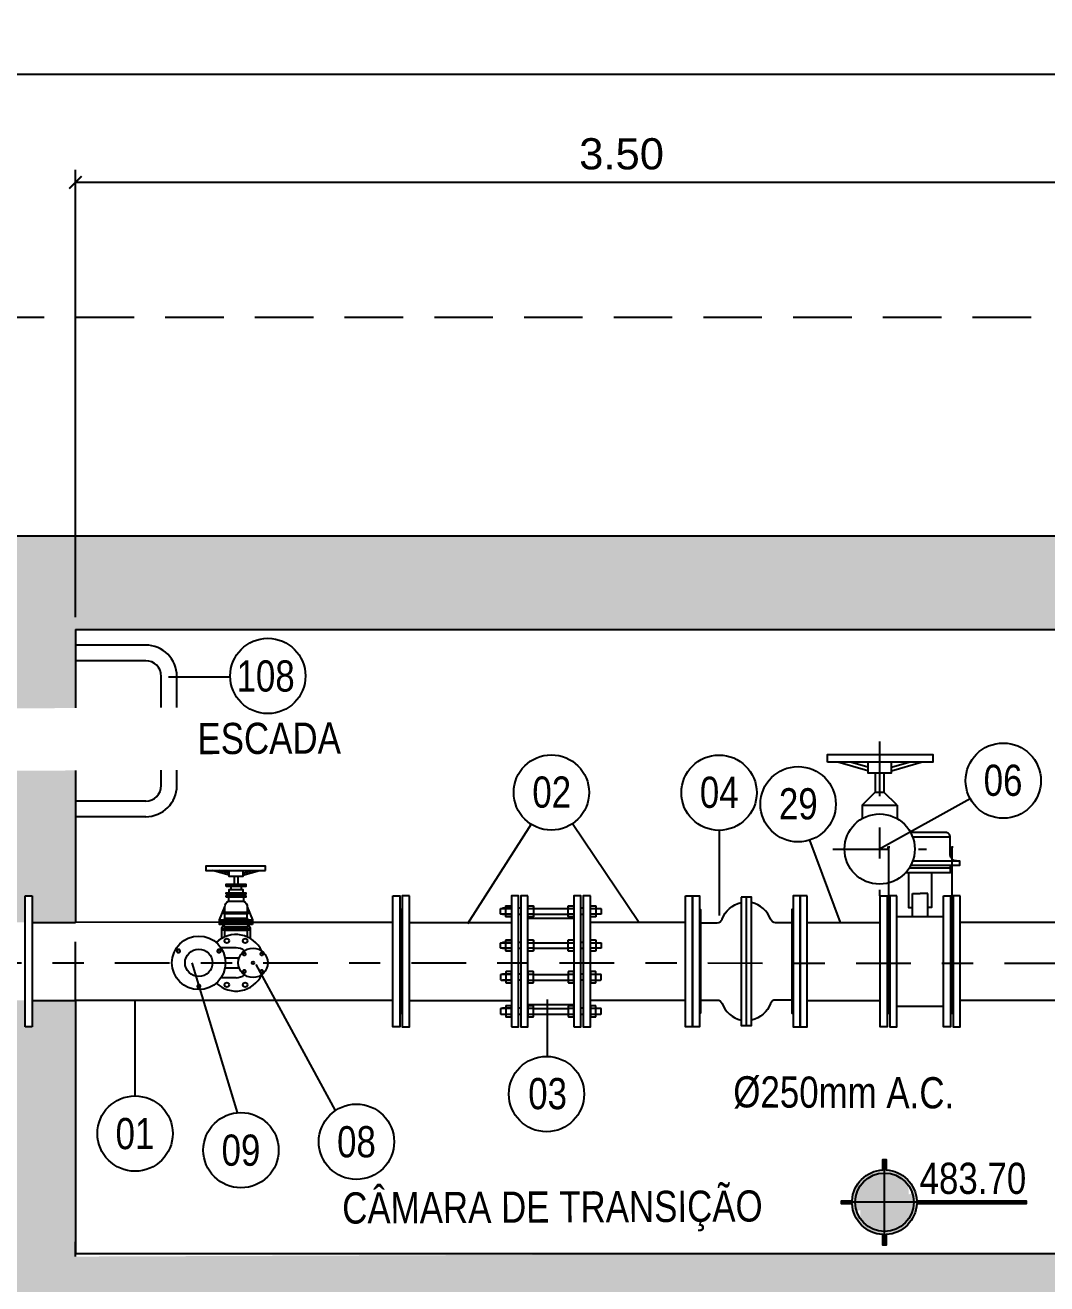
# Model space of a CAD drawing. Header units: feet. Extents: x 0 to 285115, y 0 to 9111421.
# Drawn here: x 285102.406 to 285105.68, y 9111372.532 to 9111376.567 of the extents above; entities that cross this region are included whole.
import ezdxf
from ezdxf.enums import TextEntityAlignment as Align

# ---------------------------------------------------------------- set-up
doc = ezdxf.new("R2010")
doc.units = ezdxf.units.FT
doc.header["$MEASUREMENT"] = 0
doc.linetypes.add('DASHDOT', pattern=[1, 0.5, -0.25, 0, -0.25])
doc.linetypes.add('HIDDEN', pattern=[0.375, 0.25, -0.125])
doc.layers.get('0').update_dxf_attribs({"linetype": 'CONTINUOUS'})
doc.layers.get('DEFPOINTS').update_dxf_attribs({"linetype": 'CONTINUOUS'})
for name, color, linetype in [('01', 1, 'CONTINUOUS'), ('01PROJ', 1, 'HIDDEN'), ('A-NIVEIS', 1, 'CONTINUOUS'), ('A-TEXTO', 2, 'CONTINUOUS'), ('EIXO', 1, 'DASHDOT'), ('FLANGES', 7, 'CONTINUOUS'), ('H-SA-CONTORNO', 2, 'CONTINUOUS'), ('H-SA-DIM', 1, 'CONTINUOUS'), ('H-SA-ESTRUTURA (CORTE)', 5, 'CONTINUOUS'), ('H-SA-HTC CONCRETO', 253, 'CONTINUOUS'), ('H-SA-TEXTO', 2, 'CONTINUOUS'), ('INDIC', 2, 'CONTINUOUS'), ('Top View-Ferro Fundido - JGS - K7(Esgoto)', 7, 'CONTINUOUS')]:
    doc.layers.add(name, color=color, linetype=linetype)
doc.styles.add('EGC_Arial_2.0mm', font='arial.ttf', dxfattribs={"width": 0.8, "height": 2})
doc.styles.get("Standard").update_dxf_attribs({"font": 'arial.ttf'})
doc.dimstyles.new('Copy of EGC_2.0mm', dxfattribs={"dimtxt": 0.1, "dimasz": 0.04, "dimexe": 0.04, "dimexo": 0.04, "dimgap": 0.04, "dimtad": 1, "dimzin": 1, "dimdsep": 46, "dimtxsty": 'Standard', "dimblk": 'ARCHTICK', "dimcen": 0, "dimclrd": 1, "dimclre": 1, "dimclrt": 2, "dimazin": 0, "dimtfac": 1, "dimtix": 1, "dimtmove": 1, "dimatfit": 3, "dimldrblk": 'NONE', "dimfxl": 0.002, "dimtolj": 1, "dimtzin": 0, "dimlwd": -1, "dimarcsym": 0})

# ---------------------------------------------------------------- blocks, each defined once
blk = doc.blocks.new('*U1227')
at = {"true_color": 0xffffff}
h = blk.add_hatch(color=7, dxfattribs=at)
h.dxf.hatch_style = 1
edge = h.paths.add_edge_path()
edge.add_arc((0, 0), 2.075, 92.76231, 177.23769, ccw=False)
edge.add_line((-0.1, 2.073), (-0.1, 2.75))
edge.add_line((-0.1, 2.75), (0.1, 2.75))
edge.add_line((0.1, 2.75), (0.1, 2.073))
edge.add_arc((0, 0), 2.075, 2.76231, 87.23769, ccw=False)
edge.add_line((2.073, 0.1), (9.088, 0.1))
edge.add_line((9.088, 0.1), (9.088, -0.1))
edge.add_line((9.088, -0.1), (2.073, -0.1))
edge.add_arc((0, 0), 2.075, 272.76231, 357.23769, ccw=False)
edge.add_line((0.1, -2.073), (0.1, -2.75))
edge.add_line((0.1, -2.75), (-0.1, -2.75))
edge.add_line((-0.1, -2.75), (-0.1, -2.073))
edge.add_arc((0, 0), 2.075, 182.76231, 267.23769, ccw=False)
edge.add_line((-2.073, -0.1), (-2.75, -0.1))
edge.add_line((-2.75, -0.1), (-2.75, 0.1))
edge.add_line((-2.75, 0.1), (-2.073, 0.1))
for p, q in [((0, -2.75), (0, 2.75)), ((9.088, 0), (-2.75, 0))]:
    blk.add_line(p, q)
at = {"color": 7, "true_color": 0xffffff}
blk.add_lwpolyline([(-2.073, 0.1, -0.386246), (-0.1, 2.073), (-0.1, 2.75), (0.1, 2.75), (0.1, 2.073, -0.386246), (2.073, 0.1), (9.088, 0.1), (9.088, -0.1), (2.073, -0.1, -0.386246), (0.1, -2.073), (0.1, -2.75), (-0.1, -2.75), (-0.1, -2.073, -0.386246), (-2.073, -0.1), (-2.75, -0.1), (-2.75, 0.1)], format="xyb", close=True, dxfattribs=at)
blk.add_circle((0, 0), 1.875)
for points in [[(0, 1.875), (0, 0), (0.583, 1.782), (0.595, 0)], [(0.583, 1.782), (0.595, 0), (1.097, 1.521), (1.096, 0)], [(1.533, 1.079), (1.571, 0), (1.786, 0.571), (0, 0)], [(1.097, 1.521), (1.096, 0), (1.533, 1.079), (1.571, 0)], [(-1.786, -0.571), (0, 0), (-1.796, -0.539), (-1.875, 0)], [(-1.533, -1.079), (-1.571, 0), (-1.786, -0.571), (0, 0)], [(-1.097, -1.521), (-1.096, 0), (-1.533, -1.079), (-1.571, 0)], [(-0.583, -1.782), (-0.595, 0), (-1.097, -1.521), (-1.096, 0)], [(0, -1.875), (0, 0), (-0.583, -1.782), (-0.595, 0)], [(1.786, 0.571), (0, 0), (1.796, 0.539), (1.875, 0)]]:
    blk.add_solid(points)
at = {"layer": 'A-TEXTO', "color": 2, "style": 'EGC_Arial_2.0mm', "width": 0.8}
blk.add_attdef('000.00', text='', height=2, dxfattribs=at).set_placement((9.088, 0.534), align=Align.RIGHT)
blk = doc.blocks.new('_ArchTick')
at = {"color": 0, "linetype": 'ByBlock', "const_width": 0.15}
blk.add_lwpolyline([(-0.5, -0.5), (0.5, 0.5)], dxfattribs=at)
blk = doc.blocks.new('*D1217')
at = {"layer": 'DEFPOINTS', "color": 0, "transparency": 16777216}
for p in [(285102.5676, 9111376.0626), (285102.5676, 9111374.6292), (285106.0676, 9111374.6292)]:
    blk.add_point(p, dxfattribs=at)
at = {"layer": 'H-SA-DIM', "color": 1, "lineweight": -2, "transparency": 16777216}
for p, q in [((285102.5676, 9111374.6692), (285102.5676, 9111376.1026)), ((285106.0676, 9111374.6692), (285106.0676, 9111376.1026))]:
    blk.add_line(p, q, dxfattribs=at)
at = {"layer": 'H-SA-DIM', "color": 1, "transparency": 16777216}
blk.add_line((285106.0676, 9111376.0626), (285102.5676, 9111376.0626), dxfattribs=at)
at = {"layer": 'H-SA-DIM', "color": 1, "transparency": 16777216, "xscale": 0.04, "yscale": 0.04, "zscale": 0.04, "rotation": 180}
blk.add_blockref('_ArchTick', (285102.5676, 9111376.0626), dxfattribs=at)
at = {"layer": 'H-SA-DIM', "color": 1, "transparency": 16777216, "xscale": 0.04, "yscale": 0.04, "zscale": 0.04}
blk.add_blockref('_ArchTick', (285106.0676, 9111376.0626), dxfattribs=at)
at = {"layer": 'H-SA-DIM', "color": 2, "transparency": 16777216, "insert": (285104.3176, 9111376.1537), "char_height": 0.1, "attachment_point": 5}
blk.add_mtext('\\A1;3.50', dxfattribs=at)
blk = doc.blocks.new('_None')
blk = doc.blocks.new('*D1230')
at = {"layer": 'DEFPOINTS', "color": 0, "transparency": 16777216}
for p in [(285106.0676, 9111376.41), (285106.0676, 9111374.6292), (285094.7676, 9111374.2292)]:
    blk.add_point(p, dxfattribs=at)
at = {"layer": 'H-SA-DIM', "color": 1, "lineweight": -2, "transparency": 16777216}
for p, q in [((285094.7676, 9111374.2692), (285094.7676, 9111376.45)), ((285106.0676, 9111374.6692), (285106.0676, 9111376.45))]:
    blk.add_line(p, q, dxfattribs=at)
at = {"layer": 'H-SA-DIM', "color": 1, "transparency": 16777216}
blk.add_line((285094.7676, 9111376.41), (285106.0676, 9111376.41), dxfattribs=at)
at = {"layer": 'H-SA-DIM', "color": 1, "transparency": 16777216, "xscale": 0.04, "yscale": 0.04, "zscale": 0.04, "rotation": 180}
blk.add_blockref('_ArchTick', (285094.7676, 9111376.41), dxfattribs=at)
at = {"layer": 'H-SA-DIM', "color": 1, "transparency": 16777216, "xscale": 0.04, "yscale": 0.04, "zscale": 0.04}
blk.add_blockref('_ArchTick', (285106.0676, 9111376.41), dxfattribs=at)
at = {"layer": 'H-SA-DIM', "color": 2, "transparency": 16777216, "insert": (285100.4176, 9111376.5011), "char_height": 0.1, "attachment_point": 5}
blk.add_mtext('\\A1;11.30', dxfattribs=at)

msp = doc.modelspace()

# ---------------------------------------------------------------- hatches: boundary and pattern name
at = {"layer": 'H-SA-HTC CONCRETO'}
h = msp.add_hatch(color=256, dxfattribs=at)
h.dxf.hatch_style = 1
h.paths.add_polyline_path([(285102.5676, 9111374.6292), (285106.0676, 9111374.6292), (285106.0676, 9111373.6905), (285106.2064, 9111373.6905), (285106.2064, 9111373.7757), (285106.2289, 9111373.7757), (285106.2289, 9111373.6905), (285106.3676, 9111373.6905), (285106.3676, 9111374.9292), (285089.5451, 9111374.9292), (285086.5037, 9111375.3838), (285086.5037, 9111374.9794), (285089.5154, 9111374.5292), (285091.8451, 9111374.5292), (285094.2576, 9111374.5292), (285094.5576, 9111374.2292), (285096.2576, 9111374.2292), (285096.2576, 9111374.3792), (285096.4576, 9111374.3792), (285096.4578, 9111374.2292), (285096.5678, 9111374.2292), (285096.5676, 9111374.3792), (285096.7676, 9111374.3792), (285096.7676, 9111374.1792), (285098.0676, 9111374.1792), (285098.4176, 9111374.5292), (285102.1676, 9111374.5292), (285102.2676, 9111374.4292), (285102.2676, 9111373.6905), (285102.4064, 9111373.6905), (285102.4064, 9111373.7757), (285102.4289, 9111373.7757), (285102.4289, 9111373.6905), (285102.5676, 9111373.6905)])
h.paths.add_polyline_path([(285102.5676, 9111370.7782), (285102.4289, 9111370.7782), (285102.4289, 9111370.6932), (285102.4064, 9111370.6932), (285102.4064, 9111370.7782), (285102.2676, 9111370.7782), (285102.2676, 9111370.2292), (285102.1676, 9111370.1292), (285098.3176, 9111370.1292), (285098.0676, 9111370.3792), (285096.7676, 9111370.3792), (285096.7676, 9111370.1792), (285096.5676, 9111370.1792), (285096.5676, 9111370.3292), (285096.4576, 9111370.3292), (285096.4576, 9111370.1792), (285096.2576, 9111370.1792), (285096.2576, 9111370.3292), (285094.5576, 9111370.3292), (285094.3576, 9111370.1292), (285089.5678, 9111370.1292), (285086.4946, 9111369.6786), (285086.5096, 9111369.2765), (285089.5828, 9111369.7271), (285102.2676, 9111369.7292), (285106.3676, 9111369.7292), (285106.3676, 9111370.7782), (285106.2289, 9111370.7782), (285106.2289, 9111370.6932), (285106.2064, 9111370.6932), (285106.2064, 9111370.7782), (285106.0676, 9111370.7782), (285106.0676, 9111370.0292), (285102.5676, 9111370.0292)])
h.paths.add_polyline_path([(285110.9676, 9111375.4343), (285108.3676, 9111375.4337), (285108.3676, 9111373.7155), (285108.6676, 9111373.7155), (285108.6676, 9111375.139), (285110.6676, 9111375.139), (285110.6676, 9111373.7155), (285110.9676, 9111373.7157)])
h = msp.add_hatch(color=256, dxfattribs=at)
h.dxf.hatch_style = 1
edge = h.paths.add_edge_path()
edge.add_line((285106.3676, 9111373.4405), (285106.2289, 9111373.4405))
edge.add_line((285106.2289, 9111373.4405), (285106.2289, 9111373.3555))
edge.add_line((285106.2289, 9111373.3555), (285106.2064, 9111373.3555))
edge.add_line((285106.2064, 9111373.3555), (285106.2064, 9111373.4405))
edge.add_line((285106.2064, 9111373.4405), (285106.0676, 9111373.4405))
edge.add_line((285106.0676, 9111373.4405), (285106.0676, 9111372.6292))
edge.add_line((285106.0676, 9111372.6292), (285105.2176, 9111372.6292))
edge.add_line((285105.2176, 9111372.6292), (285102.5676, 9111372.619))
edge.add_line((285102.5676, 9111372.619), (285102.5676, 9111373.4405))
edge.add_line((285102.5676, 9111373.4405), (285102.4289, 9111373.4405))
edge.add_line((285102.4289, 9111373.4405), (285102.4289, 9111373.3555))
edge.add_line((285102.4289, 9111373.3555), (285102.4064, 9111373.3555))
edge.add_line((285102.4064, 9111373.3555), (285102.4064, 9111373.4405))
edge.add_line((285102.4064, 9111373.4405), (285102.2676, 9111373.4405))
edge.add_line((285102.2676, 9111373.4405), (285102.2676, 9111372.7292))
edge.add_line((285102.2676, 9111372.7292), (285102.1676, 9111372.6292))
edge.add_line((285102.1676, 9111372.6292), (285098.4176, 9111372.6292))
edge.add_line((285098.4176, 9111372.6292), (285098.0676, 9111372.9792))
edge.add_line((285098.0676, 9111372.9792), (285096.7676, 9111372.9792))
edge.add_line((285096.7676, 9111372.9792), (285096.7676, 9111372.7792))
edge.add_line((285096.7676, 9111372.7792), (285096.5676, 9111372.7792))
edge.add_line((285096.5676, 9111372.7792), (285096.5676, 9111372.9292))
edge.add_line((285096.5676, 9111372.9292), (285096.4576, 9111372.9292))
edge.add_line((285096.4576, 9111372.9292), (285096.4576, 9111372.7792))
edge.add_line((285096.4576, 9111372.7792), (285096.2576, 9111372.7792))
edge.add_line((285096.2576, 9111372.7792), (285096.2576, 9111372.9292))
edge.add_line((285096.2576, 9111372.9292), (285094.9176, 9111372.9292))
edge.add_arc((285094.9176, 9111372.7792), 0.15, 90, 180)
edge.add_line((285094.7676, 9111372.7792), (285094.7676, 9111372.2792))
edge.add_arc((285094.9176, 9111372.2792), 0.15, 180, 270)
edge.add_line((285094.9176, 9111372.1292), (285096.2576, 9111372.1292))
edge.add_line((285096.2576, 9111372.1292), (285096.2576, 9111372.2792))
edge.add_line((285096.2576, 9111372.2792), (285096.4576, 9111372.2792))
edge.add_line((285096.4576, 9111372.2792), (285096.4576, 9111372.1292))
edge.add_line((285096.4576, 9111372.1292), (285096.5676, 9111372.1292))
edge.add_line((285096.5676, 9111372.1292), (285096.5676, 9111372.2792))
edge.add_line((285096.5676, 9111372.2792), (285096.7676, 9111372.2792))
edge.add_line((285096.7676, 9111372.2792), (285096.7676, 9111372.0792))
edge.add_line((285096.7676, 9111372.0792), (285098.0676, 9111372.0792))
edge.add_line((285098.0676, 9111372.0792), (285098.3176, 9111372.3292))
edge.add_line((285098.3176, 9111372.3292), (285102.1676, 9111372.3292))
edge.add_line((285102.1676, 9111372.3292), (285102.2676, 9111372.2292))
edge.add_line((285102.2676, 9111372.2292), (285102.2676, 9111371.3782))
edge.add_line((285102.2676, 9111371.3782), (285102.4064, 9111371.3782))
edge.add_line((285102.4064, 9111371.3782), (285102.4064, 9111371.4632))
edge.add_line((285102.4064, 9111371.4632), (285102.4289, 9111371.4632))
edge.add_line((285102.4289, 9111371.4632), (285102.4289, 9111371.3782))
edge.add_line((285102.4289, 9111371.3782), (285102.5676, 9111371.3782))
edge.add_line((285102.5676, 9111371.3782), (285102.5676, 9111371.9242))
edge.add_line((285102.5676, 9111371.9242), (285102.5676, 9111372.3292))
edge.add_line((285102.5676, 9111372.3292), (285105.2176, 9111372.3292))
edge.add_line((285105.2176, 9111372.3292), (285106.0676, 9111372.3292))
edge.add_line((285106.0676, 9111372.3292), (285106.0676, 9111371.9242))
edge.add_line((285106.0676, 9111371.9242), (285106.0676, 9111371.3782))
edge.add_line((285106.0676, 9111371.3782), (285106.2064, 9111371.3782))
edge.add_line((285106.2064, 9111371.3782), (285106.2064, 9111371.4632))
edge.add_line((285106.2064, 9111371.4632), (285106.2289, 9111371.4632))
edge.add_line((285106.2289, 9111371.4632), (285106.2289, 9111371.3782))
edge.add_line((285106.2289, 9111371.3782), (285106.3676, 9111371.3782))
edge.add_line((285106.3676, 9111371.3782), (285106.3676, 9111373.4405))

# ---------------------------------------------------------------- linework, layer by layer
at = {"layer": '01', "color": 1}
for p, q in [((285105.1065, 9111374.1764), (285105.0109, 9111374.2045)), ((285105.1065, 9111374.1881), (285105.0508, 9111374.2045)), ((285105.1824, 9111374.1764), (285105.278, 9111374.2045)), ((285105.1824, 9111374.1881), (285105.2381, 9111374.2045)), ((285105.0882, 9111374.0662), (285105.1304, 9111374.1083)), ((285105.1304, 9111374.1083), (285105.1585, 9111374.1083)), ((285105.2007, 9111374.0662), (285105.1585, 9111374.1083)), ((285105.0882, 9111374.0662), (285105.2007, 9111374.0662)), ((285105.3711, 9111373.9632), (285105.2505, 9111373.9632)), ((285103.0605, 9111373.8413), (285103.0063, 9111373.8572)), ((285103.0605, 9111373.8479), (285103.0289, 9111373.8572)), ((285103.0652, 9111373.8055), (285103.0652, 9111373.7954)), ((285103.082, 9111373.6085), (285103.034, 9111373.6085)), ((285103.082, 9111373.5131), (285103.034, 9111373.5131))]:
    msp.add_line(p, q, dxfattribs=at)
at = {"layer": '01', "color": 1, "ltscale": 2.5}
for p, q in [((285105.1304, 9111374.1697), (285105.1304, 9111374.1083)), ((285105.1585, 9111374.1697), (285105.1585, 9111374.1083)), ((285105.0882, 9111374.0662), (285105.0882, 9111374.023)), ((285105.2007, 9111374.0662), (285105.2007, 9111374.023))]:
    msp.add_line(p, q, dxfattribs=at)
at = {"layer": '01', "color": 1, "ltscale": 0.2}
for p, q in [((285103.0757, 9111373.8375), (285103.0757, 9111373.8127)), ((285103.0882, 9111373.8375), (285103.0882, 9111373.8127)), ((285103.1034, 9111373.8479), (285103.135, 9111373.8572)), ((285103.1034, 9111373.8413), (285103.1576, 9111373.8572)), ((285103.0987, 9111373.8055), (285103.0987, 9111373.7954)), ((285103.058, 9111373.7804), (285103.058, 9111373.7756)), ((285103.058, 9111373.778), (285103.1059, 9111373.778)), ((285103.058, 9111373.7708), (285103.058, 9111373.7589)), ((285103.1059, 9111373.7804), (285103.1059, 9111373.7756)), ((285103.1059, 9111373.7708), (285103.1059, 9111373.7589)), ((285103.0286, 9111373.6982), (285103.0459, 9111373.7398)), ((285103.0459, 9111373.7029), (285103.0459, 9111373.7177)), ((285103.118, 9111373.7029), (285103.118, 9111373.7177)), ((285103.1181, 9111373.7406), (285103.1353, 9111373.6982)), ((285103.0429, 9111373.6799), (285103.0435, 9111373.6802)), ((285103.0459, 9111373.6708), (285103.0459, 9111373.6766)), ((285103.118, 9111373.6766), (285103.118, 9111373.6708)), ((285103.1204, 9111373.6802), (285103.121, 9111373.6799)), ((285103.047, 9111373.5767), (285103.0922, 9111373.5767)), ((285103.047, 9111373.5449), (285103.0922, 9111373.5449))]:
    msp.add_line(p, q, dxfattribs=at)
at = {"layer": '01', "color": 1}
msp.add_lwpolyline([(285105.1065, 9111374.2045), (285105.1065, 9111374.1697), (285105.1824, 9111374.1697), (285105.1824, 9111374.2045)], dxfattribs=at)
msp.add_lwpolyline([(285105.3909, 9111373.8879, -0.405757), (285105.3711, 9111373.9065), (285105.3711, 9111373.9632, 0.414214), (285105.3555, 9111373.9788), (285105.2436, 9111373.9788)], format="xyb", dxfattribs=at)
at = {"layer": '01', "color": 1, "ltscale": 0.2}
for points in [[(285103.1768, 9111373.8572), (285103.1768, 9111373.8706), (285102.9855, 9111373.8706), (285102.9855, 9111373.8572)], [(285103.0509, 9111373.8055), (285103.0509, 9111373.8127), (285103.113, 9111373.8127), (285103.113, 9111373.8055)], [(285103.0509, 9111373.7804), (285103.0509, 9111373.7852), (285103.113, 9111373.7852), (285103.113, 9111373.7804)], [(285103.0509, 9111373.7708), (285103.0509, 9111373.7756), (285103.113, 9111373.7756), (285103.113, 9111373.7708)], [(285103.0286, 9111373.6934), (285103.0286, 9111373.6982), (285103.1353, 9111373.6982), (285103.1353, 9111373.6934)], [(285103.1353, 9111373.6838), (285103.0286, 9111373.6838), (285103.0286, 9111373.6886), (285103.1353, 9111373.6886)]]:
    msp.add_lwpolyline(points, close=True, dxfattribs=at)
for points in [[(285103.1034, 9111373.8572), (285103.1034, 9111373.8375), (285103.0605, 9111373.8375), (285103.0605, 9111373.8572)], [(285103.0604, 9111373.7852), (285103.0604, 9111373.7954), (285103.1035, 9111373.7954), (285103.1035, 9111373.7852)], [(285103.0411, 9111373.6838), (285103.0459, 9111373.6766), (285103.118, 9111373.6766), (285103.1228, 9111373.6838)], [(285103.1212, 9111373.6982), (285103.118, 9111373.7029), (285103.0459, 9111373.7029), (285103.0427, 9111373.6982)], [(285103.0459, 9111373.6439), (285103.0459, 9111373.6653)], [(285103.118, 9111373.6653), (285103.118, 9111373.6439)]]:
    msp.add_lwpolyline(points, dxfattribs=at)
for points in [[(285103.0459, 9111373.7226), (285103.0459, 9111373.7398, -0.292862), (285103.058, 9111373.7589), (285103.1059, 9111373.7589, -0.313643), (285103.118, 9111373.7398), (285103.118, 9111373.7226)], [(285103.115, 9111373.7173), (285103.0491, 9111373.7173, -0.072993), (285103.0456, 9111373.7178), (285103.0377, 9111373.7201), (285103.0456, 9111373.7225, -0.072993), (285103.0491, 9111373.723), (285103.115, 9111373.723, -0.072993), (285103.1185, 9111373.7225), (285103.1263, 9111373.7201), (285103.1185, 9111373.7178, -0.072993), (285103.115, 9111373.7173, 0.072993), (285103.1185, 9111373.7178)], [(285103.0363, 9111373.6391), (285103.0363, 9111373.6693, -0.284079), (285103.0429, 9111373.6799)], [(285103.1197, 9111373.6657), (285103.1276, 9111373.668), (285103.1197, 9111373.6704, 0.072993), (285103.1163, 9111373.6709), (285103.0476, 9111373.6709, 0.072993), (285103.0442, 9111373.6704), (285103.0363, 9111373.668), (285103.0442, 9111373.6657, 0.072993), (285103.0476, 9111373.6652), (285103.1163, 9111373.6652, 0.072993), (285103.1197, 9111373.6657, -0.072993), (285103.1163, 9111373.6652)], [(285103.121, 9111373.6799, -0.284079), (285103.1276, 9111373.6693), (285103.1276, 9111373.6391)]]:
    msp.add_lwpolyline(points, format="xyb", dxfattribs=at)
at = {"layer": '01', "color": 1}
for points in [[(285102.9004, 9111373.5935), (285102.9032, 9111373.5983), (285102.9004, 9111373.6031), (285102.8949, 9111373.6031), (285102.8922, 9111373.5983), (285102.8949, 9111373.5935)], [(285103.0304, 9111373.5935), (285103.0331, 9111373.5983), (285103.0304, 9111373.6031), (285103.0249, 9111373.6031), (285103.0221, 9111373.5983), (285103.0249, 9111373.5935)], [(285103.1109, 9111373.5848), (285103.1132, 9111373.5887), (285103.1109, 9111373.5926), (285103.1064, 9111373.5926), (285103.1041, 9111373.5887), (285103.1064, 9111373.5848)], [(285103.1667, 9111373.5848), (285103.169, 9111373.5887), (285103.1667, 9111373.5926), (285103.1622, 9111373.5926), (285103.1599, 9111373.5887), (285103.1622, 9111373.5848)], [(285103.1109, 9111373.5289), (285103.1132, 9111373.5329), (285103.1109, 9111373.5368), (285103.1064, 9111373.5368), (285103.1041, 9111373.5329), (285103.1064, 9111373.5289)], [(285103.1667, 9111373.5289), (285103.169, 9111373.5329), (285103.1667, 9111373.5368), (285103.1622, 9111373.5368), (285103.1599, 9111373.5329), (285103.1622, 9111373.5289)], [(285102.9654, 9111373.481), (285102.9682, 9111373.4858), (285102.9654, 9111373.4905), (285102.9599, 9111373.4905), (285102.9571, 9111373.4858), (285102.9599, 9111373.481)]]:
    msp.add_lwpolyline(points, close=True, dxfattribs=at)
for centre, radius in [((285103.0527, 9111373.6313), 0.00731), ((285103.1112, 9111373.6313), 0.00731), ((285102.8977, 9111373.5983), 0.00477), ((285103.0276, 9111373.5983), 0.00477), ((285103.1086, 9111373.5887), 0.00392), ((285103.1645, 9111373.5887), 0.00392), ((285103.1365, 9111373.5608), 0.00416), ((285103.1086, 9111373.5329), 0.00392), ((285103.1645, 9111373.5329), 0.00392), ((285102.9626, 9111373.4858), 0.00477), ((285103.0527, 9111373.4903), 0.00731), ((285103.1112, 9111373.4903), 0.00731)]:
    msp.add_circle(centre, radius, dxfattribs=at)
for centre, radius, start, end in [((285103.0411, 9111373.691), 0.00478, 150, 210), ((285103.082, 9111373.5608), 0.0477, 54.2977, 90), ((285103.082, 9111373.5608), 0.0906, 225.7973, 335.1096), ((285103.082, 9111373.5608), 0.0477, 270, 305.7023)]:
    msp.add_arc(centre, radius, start, end, dxfattribs=at)
at = {"layer": '01', "color": 1, "ltscale": 0.2}
for centre, radius, start, end in [((285103.1228, 9111373.691), 0.00478, 330, 30), ((285103.082, 9111373.5608), 0.0906, 24.8904, 134.2027)]:
    msp.add_arc(centre, radius, start, end, dxfattribs=at)
at = {"layer": '01PROJ', "color": 1, "ltscale": 25}
for p, q in [((285102.4289, 9111373.6905), (285102.5676, 9111373.6905)), ((285102.4289, 9111373.4405), (285102.5676, 9111373.4405))]:
    msp.add_line(p, q, dxfattribs=at)
msp.add_lwpolyline([(285102.4064, 9111373.7757), (285102.4289, 9111373.7757), (285102.4289, 9111373.3555), (285102.4064, 9111373.3555)], close=True, dxfattribs=at)
at = {"layer": 'EIXO', "ltscale": 0.35}
for p, q in [((285105.1445, 9111374.27), (285105.1445, 9111373.7755)), ((285104.9945, 9111373.9255), (285105.2945, 9111373.9255)), ((285101.2692, 9111373.5616), (285112.6201, 9111373.5569))]:
    msp.add_line(p, q, dxfattribs=at)
at = {"layer": 'FLANGES', "color": 2}
msp.add_lwpolyline([(285104.9772, 9111374.2045), (285104.9772, 9111374.2281), (285105.3147, 9111374.2281), (285105.3147, 9111374.2045)], close=True, dxfattribs=at)
for centre, radius in [((285105.1445, 9111373.9255), 0.1125), ((285102.9626, 9111373.5608), 0.0858), ((285102.9626, 9111373.5608), 0.044), ((285103.1365, 9111373.5608), 0.0471)]:
    msp.add_circle(centre, radius, dxfattribs=at)
at = {"layer": 'H-SA-CONTORNO', "color": 1, "linetype": 'HIDDEN', "ltscale": 0.75}
msp.add_line((285102.5676, 9111373.4405), (285102.5676, 9111373.6905), dxfattribs=at)
at = {"layer": 'H-SA-ESTRUTURA (CORTE)'}
for p, q in [((285089.5451, 9111374.9292), (285106.3676, 9111374.9292)), ((285102.5676, 9111374.6292), (285102.5676, 9111373.6905)), ((285102.5676, 9111374.3042), (285102.5676, 9111374.2566)), ((285102.5676, 9111372.619), (285102.5676, 9111372.6666)), ((285105.2176, 9111372.6292), (285106.0676, 9111372.6292))]:
    msp.add_line(p, q, dxfattribs=at)
for points in [[(285102.5676, 9111374.6292), (285106.0676, 9111374.6292), (285106.0676, 9111373.2405)], [(285102.5676, 9111373.4405), (285102.5676, 9111372.6292), (285105.2176, 9111372.6292)]]:
    msp.add_lwpolyline(points, dxfattribs=at)
at = {"layer": 'INDIC', "color": 1, "linetype": 'Continuous'}
for p, q in [((285103.0634, 9111374.4764), (285102.8661, 9111374.4764)), ((285105.4352, 9111374.0863), (285105.1445, 9111373.9255)), ((285104.0276, 9111374.0052), (285103.8238, 9111373.6863)), ((285104.3718, 9111373.6926), (285104.1601, 9111374.0068)), ((285104.6299, 9111373.9854), (285104.6299, 9111373.7124)), ((285104.92, 9111373.9542), (285105.0184, 9111373.6905)), ((285103.0869, 9111373.0804), (285102.9416, 9111373.5608)), ((285103.4003, 9111373.0878), (285103.1462, 9111373.5559)), ((285102.7585, 9111373.1341), (285102.7585, 9111373.4381)), ((285104.0806, 9111373.2608), (285104.0806, 9111373.443))]:
    msp.add_line(p, q, dxfattribs=at)
for centre in [(285105.5408, 9111374.1447), (285104.0771, 9111373.1401), (285102.7585, 9111373.0134), (285103.0979, 9111372.9602)]:
    msp.add_circle(centre, 0.1207, dxfattribs=at)
at = {"layer": 'Top View-Ferro Fundido - JGS - K7(Esgoto)', "color": 1, "linetype": 'ByBlock', "lineweight": -2}
for p, q in [((285102.7926, 9111374.5792), (285102.5676, 9111374.5792)), ((285102.7926, 9111374.5292), (285102.5676, 9111374.5292)), ((285102.8426, 9111374.1292), (285102.8426, 9111374.4792)), ((285102.8926, 9111374.1292), (285102.8926, 9111374.4792)), ((285102.7926, 9111374.0792), (285102.5676, 9111374.0792)), ((285102.7926, 9111374.0292), (285102.5676, 9111374.0292)), ((285105.3708, 9111373.8645), (285105.239, 9111373.8645)), ((285104.7174, 9111373.3602), (285104.7174, 9111373.7709)), ((285105.2501, 9111373.7825), (285105.2745, 9111373.7825)), ((285105.2501, 9111373.7097), (285105.2501, 9111373.7825)), ((285105.2988, 9111373.7825), (285105.2745, 9111373.7825)), ((285105.2988, 9111373.7097), (285105.2988, 9111373.7825)), ((285103.9645, 9111373.7357), (285103.9355, 9111373.7357)), ((285103.9645, 9111373.7157), (285103.9355, 9111373.7157)), ((285103.9483, 9111373.7347), (285103.9627, 9111373.7347)), ((285103.9627, 9111373.7167), (285103.9483, 9111373.7167)), ((285103.995, 9111373.7357), (285103.987, 9111373.7357)), ((285103.995, 9111373.7157), (285103.987, 9111373.7157)), ((285104.0193, 9111373.7347), (285104.0337, 9111373.7347)), ((285104.0337, 9111373.7167), (285104.0193, 9111373.7167)), ((285104.0355, 9111373.7347), (285104.1465, 9111373.7347)), ((285104.0355, 9111373.7167), (285104.1465, 9111373.7167)), ((285104.1483, 9111373.7347), (285104.1627, 9111373.7347)), ((285104.1627, 9111373.7167), (285104.1483, 9111373.7167)), ((285104.195, 9111373.7357), (285104.187, 9111373.7357)), ((285104.195, 9111373.7157), (285104.187, 9111373.7157)), ((285104.2193, 9111373.7347), (285104.2337, 9111373.7347)), ((285104.2337, 9111373.7167), (285104.2193, 9111373.7167)), ((285103.0454, 9111373.6905), (285102.5676, 9111373.6907)), ((285103.5845, 9111373.6905), (285103.1185, 9111373.6905)), ((285103.6375, 9111373.6905), (285103.9645, 9111373.6905)), ((285104.0175, 9111373.7037), (285104.1645, 9111373.7037)), ((285104.5242, 9111373.6905), (285104.2175, 9111373.6905)), ((285104.912, 9111373.6905), (285105.1465, 9111373.6905)), ((285105.1995, 9111373.7097), (285105.3495, 9111373.7097)), ((285106.0676, 9111373.6905), (285105.4025, 9111373.6905)), ((285103.9645, 9111373.6263), (285103.9355, 9111373.6263)), ((285103.9645, 9111373.6063), (285103.9355, 9111373.6063)), ((285103.9483, 9111373.6253), (285103.9627, 9111373.6253)), ((285103.9627, 9111373.6073), (285103.9483, 9111373.6073)), ((285103.995, 9111373.6263), (285103.987, 9111373.6263)), ((285103.995, 9111373.6063), (285103.987, 9111373.6063)), ((285104.0193, 9111373.6253), (285104.0337, 9111373.6253)), ((285104.0337, 9111373.6073), (285104.0193, 9111373.6073)), ((285104.0355, 9111373.6253), (285104.1465, 9111373.6253)), ((285104.0355, 9111373.6073), (285104.1465, 9111373.6073)), ((285104.1483, 9111373.6253), (285104.1627, 9111373.6253)), ((285104.1627, 9111373.6073), (285104.1483, 9111373.6073)), ((285104.195, 9111373.6263), (285104.187, 9111373.6263)), ((285104.195, 9111373.6063), (285104.187, 9111373.6063)), ((285104.2193, 9111373.6253), (285104.2337, 9111373.6253)), ((285104.2337, 9111373.6073), (285104.2193, 9111373.6073)), ((285103.9645, 9111373.5247), (285103.9355, 9111373.5247)), ((285103.9627, 9111373.5237), (285103.9483, 9111373.5237)), ((285103.995, 9111373.5247), (285103.987, 9111373.5247)), ((285104.0337, 9111373.5237), (285104.0193, 9111373.5237)), ((285104.0355, 9111373.5237), (285104.1465, 9111373.5237)), ((285104.1627, 9111373.5237), (285104.1483, 9111373.5237)), ((285104.195, 9111373.5247), (285104.187, 9111373.5247)), ((285104.2337, 9111373.5237), (285104.2193, 9111373.5237)), ((285103.9645, 9111373.5047), (285103.9355, 9111373.5047)), ((285103.9483, 9111373.5057), (285103.9627, 9111373.5057)), ((285103.995, 9111373.5047), (285103.987, 9111373.5047)), ((285104.0193, 9111373.5057), (285104.0337, 9111373.5057)), ((285104.0355, 9111373.5057), (285104.1465, 9111373.5057)), ((285104.1483, 9111373.5057), (285104.1627, 9111373.5057)), ((285104.195, 9111373.5047), (285104.187, 9111373.5047)), ((285104.2193, 9111373.5057), (285104.2337, 9111373.5057)), ((285103.5845, 9111373.4405), (285102.5676, 9111373.4405)), ((285103.6375, 9111373.4405), (285103.9645, 9111373.4405)), ((285104.5242, 9111373.4405), (285104.2175, 9111373.4405)), ((285104.912, 9111373.4405), (285105.1465, 9111373.4405)), ((285106.0676, 9111373.4405), (285105.4025, 9111373.4405)), ((285103.9645, 9111373.4154), (285103.9355, 9111373.4154)), ((285103.9645, 9111373.3954), (285103.9355, 9111373.3954)), ((285103.9627, 9111373.4144), (285103.9483, 9111373.4144)), ((285103.9483, 9111373.3964), (285103.9627, 9111373.3964)), ((285103.995, 9111373.4154), (285103.987, 9111373.4154)), ((285103.995, 9111373.3954), (285103.987, 9111373.3954)), ((285104.0175, 9111373.4274), (285104.1645, 9111373.4274)), ((285104.0337, 9111373.4144), (285104.0193, 9111373.4144)), ((285104.0193, 9111373.3964), (285104.0337, 9111373.3964)), ((285104.0355, 9111373.4144), (285104.1465, 9111373.4144)), ((285104.0355, 9111373.3964), (285104.1465, 9111373.3964)), ((285104.1627, 9111373.4144), (285104.1483, 9111373.4144)), ((285104.1483, 9111373.3964), (285104.1627, 9111373.3964)), ((285104.195, 9111373.4154), (285104.187, 9111373.4154)), ((285104.195, 9111373.3954), (285104.187, 9111373.3954)), ((285104.2337, 9111373.4144), (285104.2193, 9111373.4144)), ((285104.2193, 9111373.3964), (285104.2337, 9111373.3964)), ((285105.1995, 9111373.4214), (285105.3495, 9111373.4214))]:
    msp.add_line(p, q, dxfattribs=at)
for points in [[(285105.169, 9111373.9315), (285105.173, 9111373.9315), (285105.173, 9111373.3995), (285105.169, 9111373.3995)], [(285105.177, 9111373.9315), (285105.173, 9111373.9315), (285105.173, 9111373.3995), (285105.177, 9111373.3995)], [(285105.372, 9111373.9315), (285105.376, 9111373.9315), (285105.376, 9111373.3995), (285105.372, 9111373.3995)], [(285105.38, 9111373.9315), (285105.376, 9111373.9315), (285105.376, 9111373.3995), (285105.38, 9111373.3995)], [(285105.3708, 9111373.8723), (285105.3708, 9111373.8489), (285105.2268, 9111373.8489)], [(285105.2505, 9111373.8879), (285105.4005, 9111373.8879), (285105.4005, 9111373.8723), (285105.2436, 9111373.8723)], [(285105.2376, 9111373.8489), (285105.2376, 9111373.7378), (285105.2501, 9111373.7378)], [(285105.3113, 9111373.8489), (285105.3113, 9111373.7378), (285105.2988, 9111373.7378)], [(285103.607, 9111373.7315), (285103.611, 9111373.7315), (285103.611, 9111373.3995), (285103.607, 9111373.3995)], [(285103.615, 9111373.7315), (285103.611, 9111373.7315), (285103.611, 9111373.3995), (285103.615, 9111373.3995)], [(285103.9465, 9111373.7338), (285103.9483, 9111373.7347), (285103.9465, 9111373.7356)], [(285103.9465, 9111373.7158), (285103.9483, 9111373.7167), (285103.9465, 9111373.7176)], [(285103.9645, 9111373.7356), (285103.9627, 9111373.7347), (285103.9645, 9111373.7338)], [(285103.9645, 9111373.7176), (285103.9627, 9111373.7167), (285103.9645, 9111373.7158)], [(285104.0175, 9111373.7338), (285104.0193, 9111373.7347), (285104.0175, 9111373.7356)], [(285104.0175, 9111373.7158), (285104.0193, 9111373.7167), (285104.0175, 9111373.7176)], [(285104.0355, 9111373.7356), (285104.0337, 9111373.7347), (285104.0355, 9111373.7338)], [(285104.0355, 9111373.7176), (285104.0337, 9111373.7167), (285104.0355, 9111373.7158)], [(285104.1465, 9111373.7338), (285104.1483, 9111373.7347), (285104.1465, 9111373.7356)], [(285104.1465, 9111373.7158), (285104.1483, 9111373.7167), (285104.1465, 9111373.7176)], [(285104.1645, 9111373.7356), (285104.1627, 9111373.7347), (285104.1645, 9111373.7338)], [(285104.1645, 9111373.7176), (285104.1627, 9111373.7167), (285104.1645, 9111373.7158)], [(285104.2175, 9111373.7338), (285104.2193, 9111373.7347), (285104.2175, 9111373.7356)], [(285104.2175, 9111373.7158), (285104.2193, 9111373.7167), (285104.2175, 9111373.7176)], [(285104.2355, 9111373.7356), (285104.2337, 9111373.7347), (285104.2355, 9111373.7338)], [(285104.2355, 9111373.7176), (285104.2337, 9111373.7167), (285104.2355, 9111373.7158)], [(285104.567, 9111373.7315), (285104.571, 9111373.7315), (285104.571, 9111373.3995), (285104.567, 9111373.3995)], [(285104.867, 9111373.7315), (285104.863, 9111373.7315), (285104.863, 9111373.3995), (285104.867, 9111373.3995)], [(285103.9465, 9111373.6244), (285103.9483, 9111373.6253), (285103.9465, 9111373.6262)], [(285103.9465, 9111373.6064), (285103.9483, 9111373.6073), (285103.9465, 9111373.6082)], [(285103.9645, 9111373.6262), (285103.9627, 9111373.6253), (285103.9645, 9111373.6244)], [(285103.9645, 9111373.6082), (285103.9627, 9111373.6073), (285103.9645, 9111373.6064)], [(285104.0175, 9111373.6244), (285104.0193, 9111373.6253), (285104.0175, 9111373.6262)], [(285104.0175, 9111373.6064), (285104.0193, 9111373.6073), (285104.0175, 9111373.6082)], [(285104.0355, 9111373.6262), (285104.0337, 9111373.6253), (285104.0355, 9111373.6244)], [(285104.0355, 9111373.6082), (285104.0337, 9111373.6073), (285104.0355, 9111373.6064)], [(285104.1465, 9111373.6244), (285104.1483, 9111373.6253), (285104.1465, 9111373.6262)], [(285104.1465, 9111373.6064), (285104.1483, 9111373.6073), (285104.1465, 9111373.6082)], [(285104.1645, 9111373.6262), (285104.1627, 9111373.6253), (285104.1645, 9111373.6244)], [(285104.1645, 9111373.6082), (285104.1627, 9111373.6073), (285104.1645, 9111373.6064)], [(285104.2175, 9111373.6244), (285104.2193, 9111373.6253), (285104.2175, 9111373.6262)], [(285104.2175, 9111373.6064), (285104.2193, 9111373.6073), (285104.2175, 9111373.6082)], [(285104.2355, 9111373.6262), (285104.2337, 9111373.6253), (285104.2355, 9111373.6244)], [(285104.2355, 9111373.6082), (285104.2337, 9111373.6073), (285104.2355, 9111373.6064)], [(285103.9465, 9111373.5246), (285103.9483, 9111373.5237), (285103.9465, 9111373.5228)], [(285103.9645, 9111373.5228), (285103.9627, 9111373.5237), (285103.9645, 9111373.5246)], [(285104.0175, 9111373.5246), (285104.0193, 9111373.5237), (285104.0175, 9111373.5228)], [(285104.0355, 9111373.5228), (285104.0337, 9111373.5237), (285104.0355, 9111373.5246)], [(285104.1465, 9111373.5246), (285104.1483, 9111373.5237), (285104.1465, 9111373.5228)], [(285104.1645, 9111373.5228), (285104.1627, 9111373.5237), (285104.1645, 9111373.5246)], [(285104.2175, 9111373.5246), (285104.2193, 9111373.5237), (285104.2175, 9111373.5228)], [(285104.2355, 9111373.5228), (285104.2337, 9111373.5237), (285104.2355, 9111373.5246)], [(285103.9465, 9111373.5066), (285103.9483, 9111373.5057), (285103.9465, 9111373.5048)], [(285103.9645, 9111373.5048), (285103.9627, 9111373.5057), (285103.9645, 9111373.5066)], [(285104.0175, 9111373.5066), (285104.0193, 9111373.5057), (285104.0175, 9111373.5048)], [(285104.0355, 9111373.5048), (285104.0337, 9111373.5057), (285104.0355, 9111373.5066)], [(285104.1465, 9111373.5066), (285104.1483, 9111373.5057), (285104.1465, 9111373.5048)], [(285104.1645, 9111373.5048), (285104.1627, 9111373.5057), (285104.1645, 9111373.5066)], [(285104.2175, 9111373.5066), (285104.2193, 9111373.5057), (285104.2175, 9111373.5048)], [(285104.2355, 9111373.5048), (285104.2337, 9111373.5057), (285104.2355, 9111373.5066)], [(285103.9465, 9111373.4153), (285103.9483, 9111373.4144), (285103.9465, 9111373.4135)], [(285103.9465, 9111373.3973), (285103.9483, 9111373.3964), (285103.9465, 9111373.3955)], [(285103.9645, 9111373.4135), (285103.9627, 9111373.4144), (285103.9645, 9111373.4153)], [(285103.9645, 9111373.3955), (285103.9627, 9111373.3964), (285103.9645, 9111373.3973)], [(285104.0175, 9111373.4153), (285104.0193, 9111373.4144), (285104.0175, 9111373.4135)], [(285104.0175, 9111373.3973), (285104.0193, 9111373.3964), (285104.0175, 9111373.3955)], [(285104.0355, 9111373.4135), (285104.0337, 9111373.4144), (285104.0355, 9111373.4153)], [(285104.0355, 9111373.3955), (285104.0337, 9111373.3964), (285104.0355, 9111373.3973)], [(285104.1465, 9111373.4153), (285104.1483, 9111373.4144), (285104.1465, 9111373.4135)], [(285104.1465, 9111373.3973), (285104.1483, 9111373.3964), (285104.1465, 9111373.3955)], [(285104.1645, 9111373.4135), (285104.1627, 9111373.4144), (285104.1645, 9111373.4153)], [(285104.1645, 9111373.3955), (285104.1627, 9111373.3964), (285104.1645, 9111373.3973)], [(285104.2175, 9111373.4153), (285104.2193, 9111373.4144), (285104.2175, 9111373.4135)], [(285104.2175, 9111373.3973), (285104.2193, 9111373.3964), (285104.2175, 9111373.3955)], [(285104.2355, 9111373.4135), (285104.2337, 9111373.4144), (285104.2355, 9111373.4153)], [(285104.2355, 9111373.3955), (285104.2337, 9111373.3964), (285104.2355, 9111373.3973)]]:
    msp.add_lwpolyline(points, dxfattribs=at)
for points in [[(285103.5845, 9111373.7755), (285103.607, 9111373.7755), (285103.607, 9111373.3555), (285103.5845, 9111373.3555)], [(285103.6375, 9111373.7755), (285103.615, 9111373.7755), (285103.615, 9111373.3555), (285103.6375, 9111373.3555)], [(285103.9645, 9111373.3555), (285103.987, 9111373.3555), (285103.987, 9111373.7755), (285103.9645, 9111373.7755)], [(285104.0175, 9111373.7755), (285103.995, 9111373.7755), (285103.995, 9111373.3555), (285104.0175, 9111373.3555)], [(285104.1645, 9111373.3555), (285104.187, 9111373.3555), (285104.187, 9111373.7755), (285104.1645, 9111373.7755)], [(285104.2175, 9111373.7755), (285104.195, 9111373.7755), (285104.195, 9111373.3555), (285104.2175, 9111373.3555)], [(285104.522, 9111373.7755), (285104.5445, 9111373.7755), (285104.5445, 9111373.3555), (285104.522, 9111373.3555)], [(285104.5445, 9111373.7755), (285104.567, 9111373.7755), (285104.567, 9111373.3555), (285104.5445, 9111373.3555)], [(285104.7008, 9111373.7709), (285104.7008, 9111373.3602), (285104.734, 9111373.3602), (285104.734, 9111373.7709)], [(285104.8895, 9111373.7755), (285104.867, 9111373.7755), (285104.867, 9111373.3555), (285104.8895, 9111373.3555)], [(285104.912, 9111373.7755), (285104.8895, 9111373.7755), (285104.8895, 9111373.3555), (285104.912, 9111373.3555)], [(285105.1465, 9111373.7755), (285105.169, 9111373.7755), (285105.169, 9111373.3555), (285105.1465, 9111373.3555)], [(285105.1995, 9111373.7755), (285105.177, 9111373.7755), (285105.177, 9111373.3555), (285105.1995, 9111373.3555)], [(285105.3495, 9111373.7755), (285105.372, 9111373.7755), (285105.372, 9111373.3555), (285105.3495, 9111373.3555)], [(285105.4025, 9111373.7755), (285105.38, 9111373.7755), (285105.38, 9111373.3555), (285105.4025, 9111373.3555)]]:
    msp.add_lwpolyline(points, close=True, dxfattribs=at)
for points in [[(285104.571, 9111373.6895), (285104.624, 9111373.6895, 0.317315), (285104.6397, 9111373.7006, -0.262382), (285104.7008, 9111373.7537, -0.262382)], [(285104.863, 9111373.6895), (285104.8107, 9111373.6895, -0.317315), (285104.7951, 9111373.7006, 0.262382), (285104.734, 9111373.7537)], [(285103.9465, 9111373.7167), (285103.9315, 9111373.7167, -0.414214), (285103.9297, 9111373.7185), (285103.9297, 9111373.7329, -0.414214), (285103.9315, 9111373.7347), (285103.9465, 9111373.7347)], [(285104.2355, 9111373.7347), (285104.2504, 9111373.7347, -0.414214), (285104.2522, 9111373.7329), (285104.2522, 9111373.7185, -0.414214), (285104.2504, 9111373.7167), (285104.2355, 9111373.7167)], [(285103.9465, 9111373.6073), (285103.9315, 9111373.6073, -0.414214), (285103.9297, 9111373.6091), (285103.9297, 9111373.6235, -0.414214), (285103.9315, 9111373.6253), (285103.9465, 9111373.6253)], [(285104.2355, 9111373.6253), (285104.2504, 9111373.6253, -0.414214), (285104.2522, 9111373.6235), (285104.2522, 9111373.6091, -0.414214), (285104.2504, 9111373.6073), (285104.2355, 9111373.6073)], [(285103.9465, 9111373.5237), (285103.9315, 9111373.5237, 0.414214), (285103.9297, 9111373.5219), (285103.9297, 9111373.5075, 0.414214), (285103.9315, 9111373.5057), (285103.9465, 9111373.5057)], [(285104.2355, 9111373.5057), (285104.2504, 9111373.5057, 0.414214), (285104.2522, 9111373.5075), (285104.2522, 9111373.5219, 0.414214), (285104.2504, 9111373.5237), (285104.2355, 9111373.5237)], [(285104.571, 9111373.4415), (285104.624, 9111373.4415, -0.317315), (285104.6397, 9111373.4305, 0.262382), (285104.7008, 9111373.3774)], [(285104.863, 9111373.4415), (285104.8107, 9111373.4415, 0.317315), (285104.7951, 9111373.4305, -0.262382), (285104.734, 9111373.3774, -0.262382)], [(285103.9465, 9111373.4144), (285103.9315, 9111373.4144, 0.414214), (285103.9297, 9111373.4126), (285103.9297, 9111373.3982, 0.414214), (285103.9315, 9111373.3964), (285103.9465, 9111373.3964)], [(285104.2355, 9111373.3964), (285104.2504, 9111373.3964, 0.414214), (285104.2522, 9111373.3982), (285104.2522, 9111373.4126, 0.414214), (285104.2504, 9111373.4144), (285104.2355, 9111373.4144)]]:
    msp.add_lwpolyline(points, format="xyb", dxfattribs=at)
for points in [[(285103.9645, 9111373.7095, -0.414214), (285103.9627, 9111373.7077), (285103.9483, 9111373.7077, -0.414214), (285103.9465, 9111373.7095), (285103.9465, 9111373.7419, -0.414214), (285103.9483, 9111373.7437), (285103.9627, 9111373.7437, -0.414214), (285103.9645, 9111373.7419)], [(285104.0355, 9111373.7095, -0.414214), (285104.0337, 9111373.7077), (285104.0193, 9111373.7077, -0.414214), (285104.0175, 9111373.7095), (285104.0175, 9111373.7419, -0.414214), (285104.0193, 9111373.7437), (285104.0337, 9111373.7437, -0.414214), (285104.0355, 9111373.7419)], [(285104.1645, 9111373.7095, -0.414214), (285104.1627, 9111373.7077), (285104.1483, 9111373.7077, -0.414214), (285104.1465, 9111373.7095), (285104.1465, 9111373.7419, -0.414214), (285104.1483, 9111373.7437), (285104.1627, 9111373.7437, -0.414214), (285104.1645, 9111373.7419)], [(285104.2175, 9111373.7419, -0.414214), (285104.2193, 9111373.7437), (285104.2337, 9111373.7437, -0.414214), (285104.2355, 9111373.7419), (285104.2355, 9111373.7095, -0.414214), (285104.2337, 9111373.7077), (285104.2193, 9111373.7077, -0.414214), (285104.2175, 9111373.7095)], [(285103.9645, 9111373.6001, -0.414214), (285103.9627, 9111373.5983), (285103.9483, 9111373.5983, -0.414214), (285103.9465, 9111373.6001), (285103.9465, 9111373.6325, -0.414214), (285103.9483, 9111373.6343), (285103.9627, 9111373.6343, -0.414214), (285103.9645, 9111373.6325)], [(285104.0355, 9111373.6001, -0.414214), (285104.0337, 9111373.5983), (285104.0193, 9111373.5983, -0.414214), (285104.0175, 9111373.6001), (285104.0175, 9111373.6325, -0.414214), (285104.0193, 9111373.6343), (285104.0337, 9111373.6343, -0.414214), (285104.0355, 9111373.6325)], [(285104.1645, 9111373.6001, -0.414214), (285104.1627, 9111373.5983), (285104.1483, 9111373.5983, -0.414214), (285104.1465, 9111373.6001), (285104.1465, 9111373.6325, -0.414214), (285104.1483, 9111373.6343), (285104.1627, 9111373.6343, -0.414214), (285104.1645, 9111373.6325)], [(285104.2175, 9111373.6325, -0.414214), (285104.2193, 9111373.6343), (285104.2337, 9111373.6343, -0.414214), (285104.2355, 9111373.6325), (285104.2355, 9111373.6001, -0.414214), (285104.2337, 9111373.5983), (285104.2193, 9111373.5983, -0.414214), (285104.2175, 9111373.6001)], [(285103.9645, 9111373.5309, 0.414214), (285103.9627, 9111373.5327), (285103.9483, 9111373.5327, 0.414214), (285103.9465, 9111373.5309), (285103.9465, 9111373.4985, 0.414214), (285103.9483, 9111373.4967), (285103.9627, 9111373.4967, 0.414214), (285103.9645, 9111373.4985)], [(285104.0355, 9111373.5309, 0.414214), (285104.0337, 9111373.5327), (285104.0193, 9111373.5327, 0.414214), (285104.0175, 9111373.5309), (285104.0175, 9111373.4985, 0.414214), (285104.0193, 9111373.4967), (285104.0337, 9111373.4967, 0.414214), (285104.0355, 9111373.4985)], [(285104.1645, 9111373.5309, 0.414214), (285104.1627, 9111373.5327), (285104.1483, 9111373.5327, 0.414214), (285104.1465, 9111373.5309), (285104.1465, 9111373.4985, 0.414214), (285104.1483, 9111373.4967), (285104.1627, 9111373.4967, 0.414214), (285104.1645, 9111373.4985)], [(285104.2175, 9111373.4985, 0.414214), (285104.2193, 9111373.4967), (285104.2337, 9111373.4967, 0.414214), (285104.2355, 9111373.4985), (285104.2355, 9111373.5309, 0.414214), (285104.2337, 9111373.5327), (285104.2193, 9111373.5327, 0.414214), (285104.2175, 9111373.5309)], [(285103.9645, 9111373.4216, 0.414214), (285103.9627, 9111373.4234), (285103.9483, 9111373.4234, 0.414214), (285103.9465, 9111373.4216), (285103.9465, 9111373.3892, 0.414214), (285103.9483, 9111373.3874), (285103.9627, 9111373.3874, 0.414214), (285103.9645, 9111373.3892)], [(285104.0355, 9111373.4216, 0.414214), (285104.0337, 9111373.4234), (285104.0193, 9111373.4234, 0.414214), (285104.0175, 9111373.4216), (285104.0175, 9111373.3892, 0.414214), (285104.0193, 9111373.3874), (285104.0337, 9111373.3874, 0.414214), (285104.0355, 9111373.3892)], [(285104.1645, 9111373.4216, 0.414214), (285104.1627, 9111373.4234), (285104.1483, 9111373.4234, 0.414214), (285104.1465, 9111373.4216), (285104.1465, 9111373.3892, 0.414214), (285104.1483, 9111373.3874), (285104.1627, 9111373.3874, 0.414214), (285104.1645, 9111373.3892)], [(285104.2175, 9111373.3892, 0.414214), (285104.2193, 9111373.3874), (285104.2337, 9111373.3874, 0.414214), (285104.2355, 9111373.3892), (285104.2355, 9111373.4216, 0.414214), (285104.2337, 9111373.4234), (285104.2193, 9111373.4234, 0.414214), (285104.2175, 9111373.4216)]]:
    msp.add_lwpolyline(points, format="xyb", close=True, dxfattribs=at)
for centre, radius, start, end in [((285102.7926, 9111374.4792), 0.1, 0, 90), ((285102.7926, 9111374.4792), 0.05, 0, 90), ((285102.7926, 9111374.1292), 0.05, 270, 0), ((285102.7926, 9111374.1292), 0.1, 270, 0)]:
    msp.add_arc(centre, radius, start, end, dxfattribs=at)

# ---------------------------------------------------------------- block references
at = {"layer": 'A-NIVEIS', "xscale": 0.05, "yscale": 0.05, "zscale": 0.05}
msp.add_blockref('*U1227', (285105.16, 9111372.7932), dxfattribs=at).add_auto_attribs({'000.00': '483.70'})

# ---------------------------------------------------------------- texts
at = {"layer": 'INDIC', "color": 2, "style": 'EGC_Arial_2.0mm', "width": 0.8}
for s, p in [('108', (285103.1769, 9111374.4804)), ('06', (285105.5401, 9111374.146)), ('29', (285104.884, 9111374.0706)), ('03', (285104.0806, 9111373.1415)), ('01', (285102.7582, 9111373.0134)), ('08', (285103.468, 9111372.9872)), ('09', (285103.0979, 9111372.9602))]:
    msp.add_text(s, height=0.1, dxfattribs=at).set_placement(p, align=Align.MIDDLE_CENTER)

# ---------------------------------------------------------------- dimensions: what is measured, and where the dimension line sits
at = {"layer": 'H-SA-DIM'}
dim = msp.add_linear_dim(base=(285102.5676, 9111376.0626), p1=(285106.0676, 9111374.6292), p2=(285102.5676, 9111374.6292), dimstyle='Copy of EGC_2.0mm', dxfattribs=at)
dim.commit()
dim.dimension.update_dxf_attribs({"geometry": '*D1217', "text_midpoint": (285104.3176, 9111376.1537)})

# ---------------------------------------------------------------- next in the draw order: texts
at = {"layer": 'H-SA-TEXTO', "color": 2, "char_height": 0.1, "width": 3.355817, "attachment_point": 2, "rotation": 0.2869, "style": 'EGC_Arial_2.0mm', "bg_fill": 2}
for s, insert in [('PROJEÇÃO DA COBERTURA', (285100.7555, 9111375.5755)), ('ESCADA', (285103.188, 9111374.3306))]:
    msp.add_mtext(s, dxfattribs=dict(at, insert=insert))
at = {"layer": 'H-SA-TEXTO', "color": 2, "char_height": 0.1, "style": 'EGC_Arial_2.0mm', "bg_fill": 3, "box_fill_scale": 1, "bg_fill_color": 256, "bg_fill_transparency": 0}
for s, insert, width, attachment_point, rotation in [('%%C250mm A.C.', (285105.0294, 9111373.0919), 0.78004, 8, 359.7131), ('CÂMARA DE TRANSIÇÃO', (285104.0957, 9111372.8281), 1.481748, 2, 0.2869)]:
    msp.add_mtext(s, dxfattribs=dict(at, insert=insert, width=width, attachment_point=attachment_point, rotation=rotation))

# ---------------------------------------------------------------- next in the draw order: linework, layer by layer
at = {"layer": 'H-SA-CONTORNO', "color": 1, "linetype": 'HIDDEN', "ltscale": 0.75}
msp.add_lwpolyline([(285107.0676, 9111369.0292), (285107.0676, 9111375.6292), (285097.0676, 9111375.6292), (285097.0676, 9111369.0292)], close=True, dxfattribs=at)
at = {"layer": 'INDIC', "color": 1, "linetype": 'Continuous'}
for centre in [(285103.184, 9111374.4804), (285104.0926, 9111374.1069), (285104.6299, 9111374.1062), (285104.8833, 9111374.0692), (285103.468, 9111372.9872)]:
    msp.add_circle(centre, 0.1207, dxfattribs=at)

# ---------------------------------------------------------------- next in the draw order: texts
at = {"layer": 'INDIC', "color": 2, "style": 'EGC_Arial_2.0mm', "width": 0.8}
for s, p in [('02', (285104.0938, 9111374.1082)), ('04', (285104.6306, 9111374.1075))]:
    msp.add_text(s, height=0.1, dxfattribs=at).set_placement(p, align=Align.MIDDLE_CENTER)

# ---------------------------------------------------------------- next in the draw order: dimensions: what is measured, and where the dimension line sits
at = {"layer": 'H-SA-DIM'}
dim = msp.add_linear_dim(base=(285106.0676, 9111376.41), p1=(285094.7676, 9111374.2292), p2=(285106.0676, 9111374.6292), dimstyle='Copy of EGC_2.0mm', dxfattribs=at)
dim.commit()
dim.dimension.update_dxf_attribs({"geometry": '*D1230', "text_midpoint": (285100.4176, 9111376.5011)})

doc.saveas('drawing.dxf')
